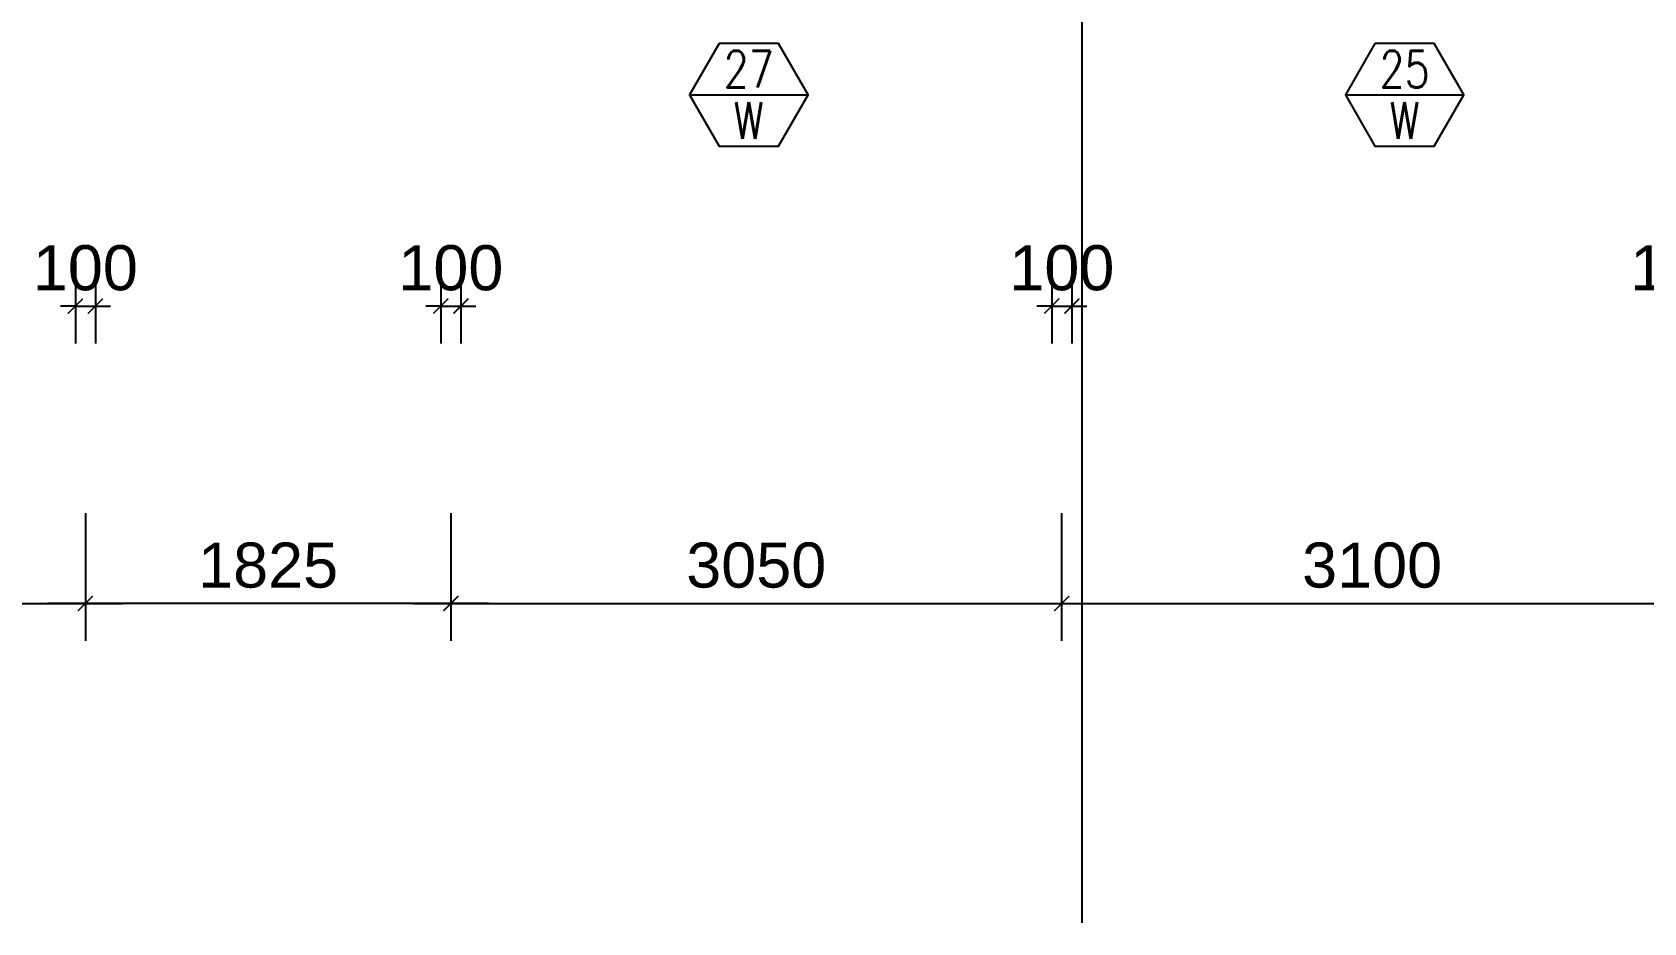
# Model space of a CAD drawing. Header units: millimetres. Extents: x 0 to 70486, y 148 to 42536.
# Drawn here: x 21259 to 29306, y 7918 to 12362 of the extents above; entities that cross this region are included whole.
import ezdxf
from ezdxf.enums import TextEntityAlignment as Align

# ---------------------------------------------------------------- set-up
doc = ezdxf.new("R2010")
doc.units = ezdxf.units.MM
doc.linetypes.add('CENTERX2', pattern=[101.6, 63.5, -12.7, 12.7, -12.7])
doc.layers.get('Defpoints').update_dxf_attribs({"color": 8})
for name, color, linetype in [('GBP Dim', 8, 'Continuous'), ('grid', 8, 'CENTERX2'), ('TEXT Ref', 8, 'Continuous'), ('Window Mark', 8, 'Continuous')]:
    doc.layers.add(name, color=color, linetype=linetype)
doc.styles.add('BH', font='arial.ttf')
doc.styles.add('ROMANS', font='romans.shx')
doc.dimstyles.new('200 GBP', dxfattribs={"dimscale": 1.5, "dimtxt": 150, "dimasz": 50, "dimexe": 125, "dimexo": 50, "dimgap": 50, "dimtad": 1, "dimdec": 0, "dimzin": 0, "dimdsep": 46, "dimtxsty": 'BH', "dimblk": 'ARCHTICK', "dimcen": 0.09, "dimdle": 125, "dimclrd": 9, "dimclre": 9, "dimclrt": 1, "dimadec": 0, "dimazin": 0, "dimtfac": 1, "dimtdec": 0, "dimtix": 1, "dimtmove": 2, "dimatfit": 3, "dimldrblk": 'ARCHTICK', "dimfxl": 300, "dimfxlon": 1, "dimtolj": 1, "dimtzin": 0, "dimarcsym": 0})

# ---------------------------------------------------------------- blocks, each defined once
blk = doc.blocks.new('_ArchTick')
at = {"color": 0, "const_width": 0.1}
blk.add_lwpolyline([(0.5, 0.5), (-0.5, -0.5)], dxfattribs=at)
blk = doc.blocks.new('*D394')
at = {"layer": 'Defpoints', "color": 0, "transparency": 16777216}
for p in [(17499, 11434.1), (21524, 10617.1), (21524, 9511.5)]:
    blk.add_point(p, dxfattribs=at)
at = {"layer": 'GBP Dim', "color": 9, "lineweight": -2, "transparency": 16777216}
for p, q in [((17499, 9961.5), (17499, 9324)), ((21524, 9961.5), (21524, 9324)), ((17311.5, 9511.5), (21711.5, 9511.5))]:
    blk.add_line(p, q, dxfattribs=at)
at = {"layer": 'GBP Dim', "color": 9, "lineweight": -2, "transparency": 16777216, "xscale": 75, "yscale": 75, "zscale": 75, "rotation": 180}
blk.add_blockref('_ArchTick', (17499, 9511.5), dxfattribs=at)
at = {"layer": 'GBP Dim', "color": 9, "lineweight": -2, "transparency": 16777216, "xscale": 75, "yscale": 75, "zscale": 75}
blk.add_blockref('_ArchTick', (21524, 9511.5), dxfattribs=at)
at = {"layer": 'GBP Dim', "transparency": 16777216, "insert": (19511.5, 9701.3), "char_height": 225, "attachment_point": 5, "style": 'BH'}
blk.add_mtext('\\A1;4025', dxfattribs=at)
blk = doc.blocks.new('*D395')
at = {"layer": 'Defpoints', "color": 0, "transparency": 16777216}
for p in [(26399, 12184.2), (23349, 10791.4), (26399, 9511.5)]:
    blk.add_point(p, dxfattribs=at)
at = {"layer": 'GBP Dim', "color": 9, "lineweight": -2, "transparency": 16777216}
for p, q in [((23349, 9961.5), (23349, 9324)), ((26399, 9961.5), (26399, 9324)), ((23161.5, 9511.5), (26586.5, 9511.5))]:
    blk.add_line(p, q, dxfattribs=at)
at = {"layer": 'GBP Dim', "color": 9, "lineweight": -2, "transparency": 16777216, "xscale": 75, "yscale": 75, "zscale": 75, "rotation": 180}
blk.add_blockref('_ArchTick', (23349, 9511.5), dxfattribs=at)
at = {"layer": 'GBP Dim', "color": 9, "lineweight": -2, "transparency": 16777216, "xscale": 75, "yscale": 75, "zscale": 75}
blk.add_blockref('_ArchTick', (26399, 9511.5), dxfattribs=at)
at = {"layer": 'GBP Dim', "transparency": 16777216, "insert": (24874, 9701.4), "char_height": 225, "attachment_point": 5, "style": 'BH'}
blk.add_mtext('\\A1;3050', dxfattribs=at)
blk = doc.blocks.new('*D396')
at = {"layer": 'Defpoints', "color": 0, "transparency": 16777216}
for p in [(26399, 12184.2), (29499.4, 11534), (29499.4, 9511.5)]:
    blk.add_point(p, dxfattribs=at)
at = {"layer": 'GBP Dim', "color": 9, "lineweight": -2, "transparency": 16777216}
for p, q in [((26399, 9961.5), (26399, 9324)), ((29499.4, 9961.5), (29499.4, 9324)), ((26211.5, 9511.5), (29686.9, 9511.5))]:
    blk.add_line(p, q, dxfattribs=at)
at = {"layer": 'GBP Dim', "color": 9, "lineweight": -2, "transparency": 16777216, "xscale": 75, "yscale": 75, "zscale": 75, "rotation": 180}
blk.add_blockref('_ArchTick', (26399, 9511.5), dxfattribs=at)
at = {"layer": 'GBP Dim', "color": 9, "lineweight": -2, "transparency": 16777216, "xscale": 75, "yscale": 75, "zscale": 75}
blk.add_blockref('_ArchTick', (29499.4, 9511.5), dxfattribs=at)
at = {"layer": 'GBP Dim', "transparency": 16777216, "insert": (27949.2, 9701.4), "char_height": 225, "attachment_point": 5, "style": 'BH'}
blk.add_mtext('\\A1;3100', dxfattribs=at)
blk = doc.blocks.new('MISCWINDOWS')
blk.add_line((-4.04, 0), (4.04, 0))
blk.add_lwpolyline([(-2.02, 3.5), (-4.04, 0), (-2.02, -3.5), (2.02, -3.5), (4.04, 0), (2.02, 3.5)], close=True)
at = {"style": 'BH'}
for tag, p in [('MARK_NUMBER', (0, 1.75)), ('DWG_NUMBER', (0, -1.75))]:
    blk.add_attdef(tag, text='', height=2.5, dxfattribs=at).set_placement(p, align=Align.MIDDLE_CENTER)
blk = doc.blocks.new('*D450')
at = {"layer": 'Defpoints', "color": 0, "transparency": 16777216}
for p in [(29449.9, 12023.6, 0), (29549.9, 12044.7), (29549.9, 10995.4)]:
    blk.add_point(p, dxfattribs=at)
at = {"layer": 'GBP Dim', "color": 9, "lineweight": -2, "transparency": 16777216}
for p, q in [((29449.9, 11220.4), (29449.9, 10807.9)), ((29549.9, 11220.4), (29549.9, 10807.9)), ((29449.9, 10995.4), (29374.9, 10995.4)), ((29449.9, 10995.4), (29549.9, 10995.4)), ((29549.9, 10995.4), (29624.9, 10995.4))]:
    blk.add_line(p, q, dxfattribs=at)
at = {"layer": 'GBP Dim', "color": 9, "lineweight": -2, "transparency": 16777216, "xscale": 75, "yscale": 75, "zscale": 75}
blk.add_blockref('_ArchTick', (29449.9, 10995.4), dxfattribs=at)
at = {"layer": 'GBP Dim', "color": 9, "lineweight": -2, "transparency": 16777216, "xscale": 75, "yscale": 75, "zscale": 75, "rotation": 180}
blk.add_blockref('_ArchTick', (29549.9, 10995.4), dxfattribs=at)
at = {"layer": 'GBP Dim', "transparency": 16777216, "insert": (29499.9, 11185.3), "char_height": 225, "attachment_point": 5, "style": 'BH'}
blk.add_mtext('\\A1;100', dxfattribs=at)
blk = doc.blocks.new('*D451')
at = {"layer": 'Defpoints', "color": 0, "transparency": 16777216}
for p in [(26349.9, 12023.6, 0), (26449.9, 12044.7), (26449.9, 10995.4)]:
    blk.add_point(p, dxfattribs=at)
at = {"layer": 'GBP Dim', "color": 9, "lineweight": -2, "transparency": 16777216}
for p, q in [((26349.9, 11220.4), (26349.9, 10807.9)), ((26449.9, 11220.4), (26449.9, 10807.9)), ((26349.9, 10995.4), (26274.9, 10995.4)), ((26349.9, 10995.4), (26449.9, 10995.4)), ((26449.9, 10995.4), (26524.9, 10995.4))]:
    blk.add_line(p, q, dxfattribs=at)
at = {"layer": 'GBP Dim', "color": 9, "lineweight": -2, "transparency": 16777216, "xscale": 75, "yscale": 75, "zscale": 75}
blk.add_blockref('_ArchTick', (26349.9, 10995.4), dxfattribs=at)
at = {"layer": 'GBP Dim', "color": 9, "lineweight": -2, "transparency": 16777216, "xscale": 75, "yscale": 75, "zscale": 75, "rotation": 180}
blk.add_blockref('_ArchTick', (26449.9, 10995.4), dxfattribs=at)
at = {"layer": 'GBP Dim', "transparency": 16777216, "insert": (26399.9, 11185.3), "char_height": 225, "attachment_point": 5, "style": 'BH'}
blk.add_mtext('\\A1;100', dxfattribs=at)
blk = doc.blocks.new('*D452')
at = {"layer": 'Defpoints', "color": 0, "transparency": 16777216}
for p in [(23299, 12023.6, 0), (23399, 12044.7), (23399, 10995.4)]:
    blk.add_point(p, dxfattribs=at)
at = {"layer": 'GBP Dim', "color": 9, "lineweight": -2, "transparency": 16777216}
for p, q in [((23299, 11220.4), (23299, 10807.9)), ((23399, 11220.4), (23399, 10807.9)), ((23299, 10995.4), (23224, 10995.4)), ((23299, 10995.4), (23399, 10995.4)), ((23399, 10995.4), (23474, 10995.4))]:
    blk.add_line(p, q, dxfattribs=at)
at = {"layer": 'GBP Dim', "color": 9, "lineweight": -2, "transparency": 16777216, "xscale": 75, "yscale": 75, "zscale": 75}
blk.add_blockref('_ArchTick', (23299, 10995.4), dxfattribs=at)
at = {"layer": 'GBP Dim', "color": 9, "lineweight": -2, "transparency": 16777216, "xscale": 75, "yscale": 75, "zscale": 75, "rotation": 180}
blk.add_blockref('_ArchTick', (23399, 10995.4), dxfattribs=at)
at = {"layer": 'GBP Dim', "transparency": 16777216, "insert": (23349, 11185.3), "char_height": 225, "attachment_point": 5, "style": 'BH'}
blk.add_mtext('\\A1;100', dxfattribs=at)
blk = doc.blocks.new('*D453')
at = {"layer": 'Defpoints', "color": 0, "transparency": 16777216}
for p in [(21474, 12023.6, 0), (21574, 12044.7), (21574, 10995.4)]:
    blk.add_point(p, dxfattribs=at)
at = {"layer": 'GBP Dim', "color": 9, "lineweight": -2, "transparency": 16777216}
for p, q in [((21474, 11220.4), (21474, 10807.9)), ((21574, 11220.4), (21574, 10807.9)), ((21474, 10995.4), (21399, 10995.4)), ((21474, 10995.4), (21574, 10995.4)), ((21574, 10995.4), (21649, 10995.4))]:
    blk.add_line(p, q, dxfattribs=at)
at = {"layer": 'GBP Dim', "color": 9, "lineweight": -2, "transparency": 16777216, "xscale": 75, "yscale": 75, "zscale": 75}
blk.add_blockref('_ArchTick', (21474, 10995.4), dxfattribs=at)
at = {"layer": 'GBP Dim', "color": 9, "lineweight": -2, "transparency": 16777216, "xscale": 75, "yscale": 75, "zscale": 75, "rotation": 180}
blk.add_blockref('_ArchTick', (21574, 10995.4), dxfattribs=at)
at = {"layer": 'GBP Dim', "transparency": 16777216, "insert": (21524, 11185.3), "char_height": 225, "attachment_point": 5, "style": 'BH'}
blk.add_mtext('\\A1;100', dxfattribs=at)
blk = doc.blocks.new('*D455')
at = {"layer": 'Defpoints', "color": 0, "transparency": 16777216}
for p in [(21524, 10617.1), (23349, 10503.7), (21524, 9511.5)]:
    blk.add_point(p, dxfattribs=at)
at = {"layer": 'GBP Dim', "color": 9, "lineweight": -2, "transparency": 16777216}
for p, q in [((21524, 9961.5), (21524, 9324)), ((23349, 9961.5), (23349, 9324)), ((23536.5, 9511.5), (21336.5, 9511.5))]:
    blk.add_line(p, q, dxfattribs=at)
at = {"layer": 'GBP Dim', "color": 9, "lineweight": -2, "transparency": 16777216, "xscale": 75, "yscale": 75, "zscale": 75, "rotation": 180}
blk.add_blockref('_ArchTick', (21524, 9511.5), dxfattribs=at)
at = {"layer": 'GBP Dim', "color": 9, "lineweight": -2, "transparency": 16777216, "xscale": 75, "yscale": 75, "zscale": 75}
blk.add_blockref('_ArchTick', (23349, 9511.5), dxfattribs=at)
at = {"layer": 'GBP Dim', "transparency": 16777216, "insert": (22436.5, 9701.3), "char_height": 225, "attachment_point": 5, "style": 'BH'}
blk.add_mtext('\\A1;1825', dxfattribs=at)
blk = doc.blocks.new('A$C65CE4B9A')
at = {"layer": 'grid', "ltscale": 200}
blk.add_line((-41000, 10500), (-41000, -20450), dxfattribs=at)

msp = doc.modelspace()

# ---------------------------------------------------------------- block references
at = {"layer": 'TEXT Ref'}
msp.add_blockref('A$C65CE4B9A', (67500, 28367.9), dxfattribs=at)
at = {"layer": 'Window Mark'}
ref = msp.add_blockref('MISCWINDOWS', (24836.5, 12049.9), dxfattribs=dict(at, xscale=73.25, yscale=73.25, zscale=73.25))
ref.add_attrib('MARK_NUMBER', '27', dxfattribs={"layer": '0', "height": 183.12, "style": 'ROMANS', "width": 0.8}).set_placement((24836.5, 12178.1), align=Align.MIDDLE_CENTER)
ref.add_attrib('DWG_NUMBER', 'W', dxfattribs={"layer": '0', "height": 183.1, "style": 'ROMANS', "width": 0.8}).set_placement((24836.5, 11921.7), align=Align.MIDDLE_CENTER)
ref = msp.add_blockref('MISCWINDOWS', (28111.5, 12049.9, 0), dxfattribs=dict(at, xscale=73.25, yscale=73.25, zscale=73.25))
ref.add_attrib('MARK_NUMBER', '25', dxfattribs={"layer": '0', "height": 183.12, "style": 'ROMANS', "width": 0.8}).set_placement((28111.5, 12178.1, 0), align=Align.MIDDLE_CENTER)
ref.add_attrib('DWG_NUMBER', 'W', dxfattribs={"layer": '0', "height": 183.1, "style": 'ROMANS', "width": 0.8}).set_placement((28111.5, 11921.7, 0), align=Align.MIDDLE_CENTER)

# ---------------------------------------------------------------- dimensions: what is measured, and where the dimension line sits
at = {"layer": 'GBP Dim'}
for base, p1, p2, picture, middle in [((26399, 9511.5), (23349, 10791.4), (26399, 12184.2), '*D395', (24874, 9701.4)), ((29499.4, 9511.5), (26399, 12184.2), (29499.4, 11534), '*D396', (27949.2, 9701.4)), ((21524, 9511.5), (17499, 11434.1), (21524, 10617.1), '*D394', (19511.5, 9701.3))]:
    dim = msp.add_linear_dim(base=base, p1=p1, p2=p2, dimstyle='200 GBP', override={"dimclrt": 256, "dimfxl": 300, "dimfxlon": 1}, dxfattribs=at)
    dim.commit()
    dim.dimension.update_dxf_attribs({"geometry": picture, "text_midpoint": middle})
for base, p1, p2, picture, middle in [((21574, 10995.4), (21474, 12023.6, 0), (21574, 12044.7), '*D453', (21524, 11185.3)), ((23399, 10995.4), (23299, 12023.6, 0), (23399, 12044.7), '*D452', (23349, 11185.3)), ((26449.9, 10995.4), (26349.9, 12023.6, 0), (26449.9, 12044.7), '*D451', (26399.9, 11185.3)), ((29549.9, 10995.4), (29449.9, 12023.6, 0), (29549.9, 12044.7), '*D450', (29499.9, 11185.3))]:
    dim = msp.add_linear_dim(base=base, p1=p1, p2=p2, dimstyle='200 GBP', override={"dimclrt": 256, "dimfxl": 150}, dxfattribs=at)
    dim.commit()
    dim.dimension.update_dxf_attribs({"geometry": picture, "text_midpoint": middle, "dimtype": 160})
dim = msp.add_linear_dim(base=(21524, 9511.5), p1=(23349, 10503.7), p2=(21524, 10617.1), angle=180, dimstyle='200 GBP', override={"dimclrt": 256, "dimfxl": 300, "dimfxlon": 1}, dxfattribs=at)
dim.commit()
dim.dimension.update_dxf_attribs({"geometry": '*D455', "text_midpoint": (22436.5, 9701.3)})

doc.saveas('drawing.dxf')
